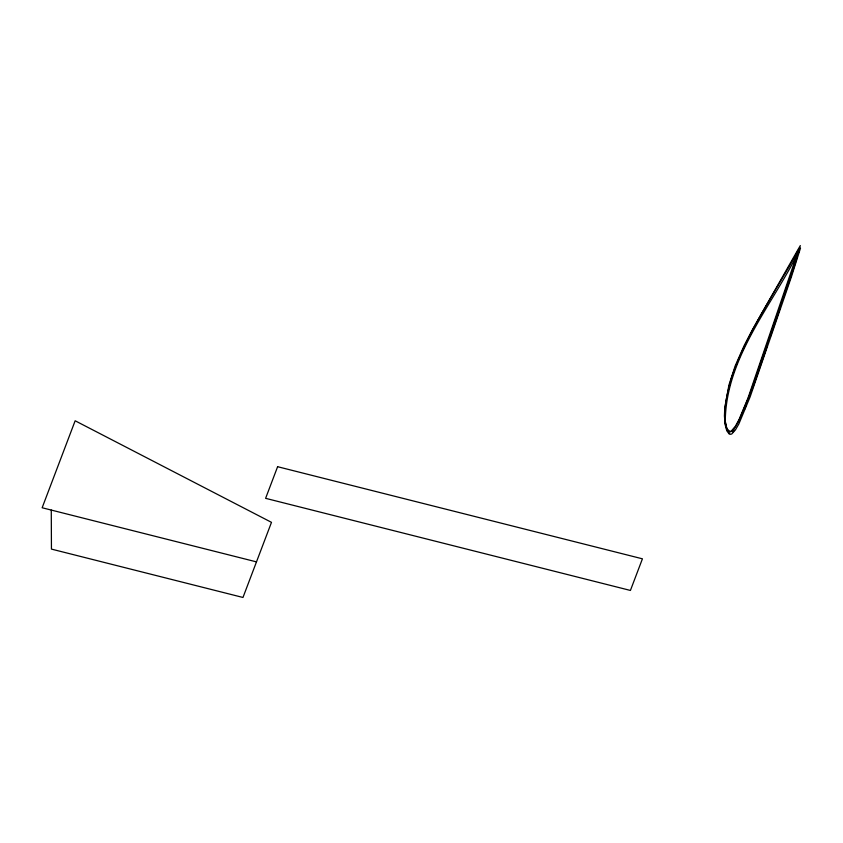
<?xml version="1.0" encoding="UTF-8"?>
<svg xmlns="http://www.w3.org/2000/svg" width="843" height="843" viewBox="0 0 843 843"><rect width="100%" height="100%" fill="white"/><g stroke="black" fill="none" stroke-linecap="round" stroke-linejoin="round"><path stroke-width="1.26" d="M725.054 410.204L725.338 407.759M795.107 263.627L797.215 256.82M791.914 273.216L794.707 264.828M774.201 325.303L780.281 307.41M770.091 337.4L773.79 326.515M785.191 292.974L791.514 274.407M783.558 297.79L784.791 294.175M759.006 369.835L766.814 347.042M753.031 386.863L758.595 371.036M725.338 422.027C726.139 424.893 726.466 431.173 730.491 431.342A2.329 1.992 -6.3 0 0 731.303 431.047L735.433 426.158L739.142 419.308L747.91 398.254L798.732 249.517M751.703 390.509L752.599 388.086M798.595 252.489L798.922 251.625L798.532 252.299M744.611 409.255L745.929 405.873M798.7 249.581L797.109 252.447C774.369 293.786 746.592 333.133 731.397 378.159C726.877 394.787 721.893 413.038 727.151 430.078M797.499 254.133L797.33 254.428C770.239 307.569 726.034 358.475 725.254 421.079M732.841 431.848L734.369 430.004M256.483 561.881L42.15 507.76L75.153 420.783L271.488 522.344L242.974 597.466L51.444 549.099L51.275 510.068M800.523 248.042L791.461 276.694L750.133 396.863L738.816 424.029L735.454 429.856L731.945 433.808A2.856 2.445 -6.3 0 1 730.965 434.208L730.344 434.282A2.013 1.718 -6.3 0 1 729.142 433.966L726.792 430.805L725.17 424.788L724.432 415.989L724.78 407.717L728.942 384.998L735.17 365.925L744.084 345.735L752.715 329.139L800.302 245.576L791.187 274.207L749.859 394.376L738.542 421.553L735.18 427.38L731.671 431.321A2.856 2.445 -6.3 0 1 730.691 431.721L730.07 431.806A2.013 1.718 -6.3 0 1 728.868 431.479L726.518 428.318L724.896 422.301M729.711 433.291L729.142 432.954M724.706 418.476L724.854 421.879M277.61 466.706L265.608 498.329L630.416 590.448L642.429 558.814L277.61 466.706"/></g></svg>
